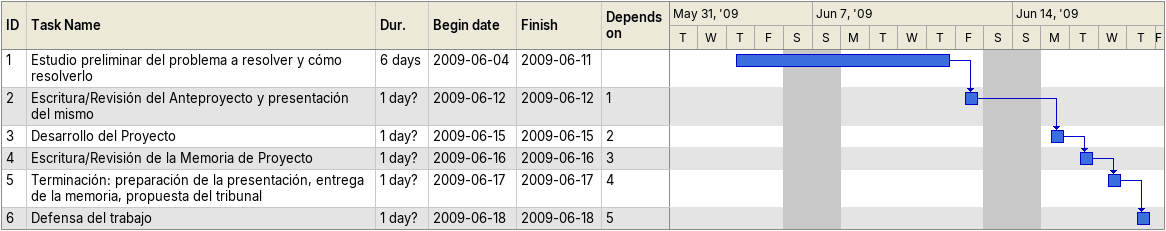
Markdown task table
| ID | Task | Duration | Start | Finish | Predecessors |
|---|---|---|---|---|---|
| 1 | Estudio preliminar del problema a resolver y cómo resolverlo | 6d | 2009-06-04 | 2009-06-11 |  |
| 2 | Escritura/Revisión del Anteproyecto y presentación del mismo | 1d? | 2009-06-12 | 2009-06-12 | 1 |
| 3 | Desarrollo del Proyecto | 1d? | 2009-06-15 | 2009-06-15 | 2 |
| 4 | Escritura/Revisión de la Memoria de Proyecto | 1d? | 2009-06-16 | 2009-06-16 | 3 |
| 5 | Terminación: preparación de la presentación, entrega de la memoria, propuesta del tribunal | 1d? | 2009-06-17 | 2009-06-17 | 4 |
| 6 | Defensa del trabajo | 1d? | 2009-06-18 | 2009-06-18 | 5 |
